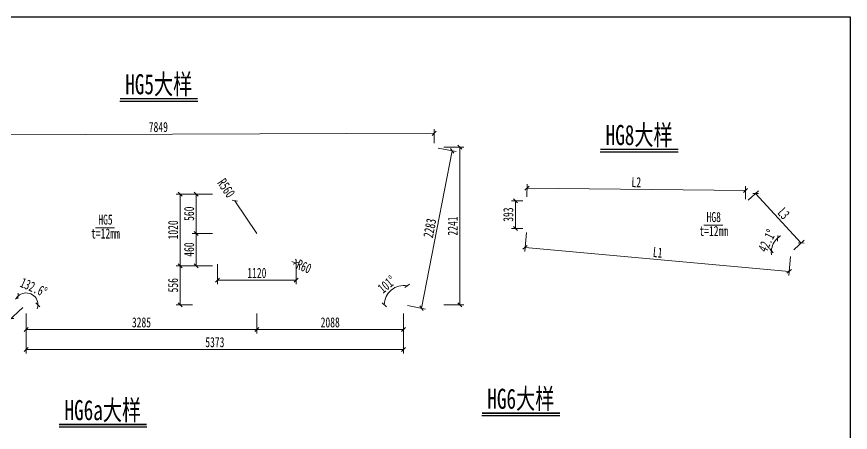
# Model space of a CAD drawing. Header units: millimetres. Extents: x 44597 to 300567, y -113054 to 73044.
# Drawn here: x 288703 to 300567, y -93389 to -87474 of the extents above; entities that cross this region are included whole.
import ezdxf
from ezdxf.enums import TextEntityAlignment as Align

# ---------------------------------------------------------------- set-up
doc = ezdxf.new("R2010")
doc.units = ezdxf.units.MM
doc.layers.get('Defpoints').update_dxf_attribs({"color": 8})
for name, color, linetype, lineweight in [('文字', 7, 'Continuous', 15), ('标注线及字体', 2, 'Continuous', 15), ('细实线', 4, 'Continuous', 15)]:
    doc.layers.add(name, color=color, linetype=linetype, lineweight=lineweight)
doc.styles.add('111', font='', dxfattribs={"width": 0.7})
doc.styles.add('BM_Dim', font='', dxfattribs={"width": 0.85})
doc.styles.get('111').set_extended_font_data('仿宋_GB2312')
doc.styles.get('BM_Dim').set_extended_font_data('仿宋_GB2312')
doc.dimstyles.new('200', dxfattribs={"dimscale": 0, "dimtxt": 2.5, "dimasz": 1, "dimexe": 1, "dimexo": 1, "dimgap": 0.6, "dimtad": 1, "dimdec": 0, "dimdsep": 46, "dimtxsty": '111', "dimblk": 'OBLIQUE', "dimcen": 0, "dimclrd": 4, "dimclre": 4, "dimclrt": 4, "dimadec": 1, "dimazin": 2, "dimtfac": 1, "dimtdec": 0, "dimtix": 1, "dimtmove": 2, "dimatfit": 3, "dimfxl": 4, "dimfxlon": 1, "dimtolj": 1, "dimlwd": -1, "dimlwe": -1, "dimarcsym": 0})

# ---------------------------------------------------------------- blocks, each defined once
blk = doc.blocks.new('_Oblique')
at = {"color": 0, "linetype": 'ByBlock', "lineweight": -2}
blk.add_line((-0.5, -0.5), (0.5, 0.5), dxfattribs=at)
blk = doc.blocks.new('*D3369')
at = {"layer": 'Defpoints', "color": 0, "transparency": 16777216}
for p in [(295963, -90488), (299720, -90830), (299696, -91099)]:
    blk.add_point(p, dxfattribs=at)
at = {"layer": '细实线', "color": 4, "transparency": 16777216}
for p, q in [((295958, -90545), (295934, -90814)), ((295939, -90757), (299696, -91099)), ((299715, -90887), (299691, -91156))]:
    blk.add_line(p, q, dxfattribs=at)
at = {"layer": '细实线', "color": 4, "transparency": 16777216, "xscale": 57.14285714285715, "yscale": 57.14285714285715, "zscale": 57.14285714285715}
for p, rotation in [((295939, -90757), 174.795518557224), ((299696, -91099), 354.7955185572241)]:
    blk.add_blockref('_Oblique', p, dxfattribs=dict(at, rotation=rotation))
at = {"layer": '细实线', "color": 4, "transparency": 16777216, "insert": (297826, -90828), "char_height": 142.9, "attachment_point": 5, "rotation": 354.7955, "style": '111'}
blk.add_mtext('\\A1;L1', dxfattribs=at)
blk = doc.blocks.new('*D3370')
at = {"layer": 'Defpoints', "color": 0, "transparency": 16777216}
for p in [(295963, -90095), (295803, -90488), (295963, -90488)]:
    blk.add_point(p, dxfattribs=at)
at = {"layer": '细实线', "color": 4, "transparency": 16777216}
for p, q in [((295906, -90095), (295745, -90095)), ((295803, -90095), (295803, -90488)), ((295906, -90488), (295745, -90488))]:
    blk.add_line(p, q, dxfattribs=at)
at = {"layer": '细实线', "color": 4, "transparency": 16777216, "xscale": 57.14285714285715, "yscale": 57.14285714285715, "zscale": 57.14285714285715}
for p, rotation in [((295803, -90095), 90), ((295803, -90488), 270)]:
    blk.add_blockref('_Oblique', p, dxfattribs=dict(at, rotation=rotation))
at = {"layer": '细实线', "color": 4, "transparency": 16777216, "insert": (295700, -90291), "char_height": 142.9, "attachment_point": 5, "rotation": 90, "style": '111'}
blk.add_mtext('\\A1;393', dxfattribs=at)
blk = doc.blocks.new('*D3371')
at = {"layer": 'Defpoints', "color": 0, "transparency": 16777216}
for p in [(299074, -89946), (295963, -90095), (299072, -90126)]:
    blk.add_point(p, dxfattribs=at)
at = {"layer": '细实线', "color": 4, "transparency": 16777216}
for p, q in [((295964, -90038), (295966, -89857)), ((295965, -89914), (299074, -89946)), ((299073, -90069), (299075, -89888))]:
    blk.add_line(p, q, dxfattribs=at)
at = {"layer": '细实线', "color": 4, "transparency": 16777216, "xscale": 57.14285714285715, "yscale": 57.14285714285715, "zscale": 57.14285714285715}
for p, rotation in [((295965, -89914), 179.4262908393073), ((299074, -89946), 359.4262908393073)]:
    blk.add_blockref('_Oblique', p, dxfattribs=dict(at, rotation=rotation))
at = {"layer": '细实线', "color": 4, "transparency": 16777216, "insert": (297521, -89829), "char_height": 142.9, "attachment_point": 5, "rotation": 359.4263, "style": '111'}
blk.add_mtext('\\A1;L2', dxfattribs=at)
blk = doc.blocks.new('*D3372')
at = {"layer": 'Defpoints', "color": 0, "transparency": 16777216}
for p in [(299072, -90126), (299867, -90695), (299720, -90830)]:
    blk.add_point(p, dxfattribs=at)
at = {"layer": '细实线', "color": 4, "transparency": 16777216}
for p, q in [((299114, -90087), (299261, -89953)), ((299219, -89991), (299867, -90695)), ((299762, -90791), (299909, -90656))]:
    blk.add_line(p, q, dxfattribs=at)
at = {"layer": '细实线', "color": 4, "transparency": 16777216, "xscale": 57.14285714285715, "yscale": 57.14285714285715, "zscale": 57.14285714285715}
for p, rotation in [((299219, -89991), 132.6489191297598), ((299867, -90695), 312.6489191297598)]:
    blk.add_blockref('_Oblique', p, dxfattribs=dict(at, rotation=rotation))
at = {"layer": '细实线', "color": 4, "transparency": 16777216, "insert": (299618, -90274), "char_height": 142.9, "attachment_point": 5, "rotation": 312.6489, "style": '111'}
blk.add_mtext('\\A1;L3', dxfattribs=at)
blk = doc.blocks.new('*D3373')
at = {"layer": 'Defpoints', "color": 0, "transparency": 16777216}
for p in [(299096, -90152), (295998, -90491), (299488, -90677), (299686, -90827), (299697, -90804)]:
    blk.add_point(p, dxfattribs=at)
at = {"layer": '细实线', "color": 4, "transparency": 16777216}
for start, end in [(132.6489, 174.7955), (120.8374, 132.6489), (174.7955, 186.607)]:
    blk.add_arc((299720, -90830), 278, start, end, dxfattribs=at)
at = {"layer": '细实线', "color": 4, "transparency": 16777216, "xscale": 57.14285714285715, "yscale": 57.14285714285715, "zscale": 57.14285714285715}
for p, rotation in [((299532, -90626), 222.6489191297603), ((299444, -90805), 84.79551855722335)]:
    blk.add_blockref('_Oblique', p, dxfattribs=dict(at, rotation=rotation))
at = {"layer": '细实线', "color": 4, "transparency": 16777216, "insert": (299381, -90662), "char_height": 142.86, "attachment_point": 5, "rotation": 63.7222, "style": '111'}
blk.add_mtext('\\A1;42.1%%d', dxfattribs=at)
blk = doc.blocks.new('*D3438')
at = {"layer": 'Defpoints', "color": 0, "transparency": 16777216}
for p in [(294645, -89332), (294209, -91574), (294464, -91623)]:
    blk.add_point(p, dxfattribs=at)
at = {"layer": '细实线', "color": 4, "transparency": 16777216}
for p, q in [((294900, -89382), (294464, -91623)), ((294701, -89343), (294956, -89393)), ((294265, -91585), (294520, -91634))]:
    blk.add_line(p, q, dxfattribs=at)
at = {"layer": '细实线', "color": 4, "transparency": 16777216, "xscale": 57.14285714285715, "yscale": 57.14285714285715, "zscale": 57.14285714285715}
for p, rotation in [((294900, -89382), 78.99999999999066), ((294464, -91623), 258.9999999999907)]:
    blk.add_blockref('_Oblique', p, dxfattribs=dict(at, rotation=rotation))
at = {"layer": '细实线', "color": 4, "transparency": 16777216, "insert": (294582, -90483), "char_height": 142.9, "attachment_point": 5, "rotation": 79, "style": '111'}
blk.add_mtext('\\A1;2283', dxfattribs=at)
blk = doc.blocks.new('*D3439')
at = {"layer": 'Defpoints', "color": 0, "transparency": 16777216}
for p in [(286795, -89160), (294645, -89332), (286796, -89358)]:
    blk.add_point(p, dxfattribs=at)
at = {"layer": '细实线', "color": 4, "transparency": 16777216}
for p, q in [((294645, -89275), (294644, -89077)), ((286796, -89301), (286795, -89103)), ((294644, -89134), (286795, -89160))]:
    blk.add_line(p, q, dxfattribs=at)
at = {"layer": '细实线', "color": 4, "transparency": 16777216, "xscale": 57.14285714285715, "yscale": 57.14285714285715, "zscale": 57.14285714285715}
for p, rotation in [((286795, -89160), 180.1913197459482), ((294644, -89134), 0.1913197459482309)]:
    blk.add_blockref('_Oblique', p, dxfattribs=dict(at, rotation=rotation))
at = {"layer": '细实线', "color": 4, "transparency": 16777216, "insert": (290719, -89045), "char_height": 142.9, "attachment_point": 5, "rotation": 0.1913, "style": '111'}
blk.add_mtext('\\A1;7849', dxfattribs=at)
blk = doc.blocks.new('*D3440')
at = {"layer": 'Defpoints', "color": 0, "transparency": 16777216}
for p in [(294645, -89332), (294209, -91574), (295009, -91574)]:
    blk.add_point(p, dxfattribs=at)
at = {"layer": '细实线', "color": 4, "transparency": 16777216}
for p, q in [((294780, -89332), (295066, -89332)), ((295009, -89332), (295009, -91574)), ((294780, -91574), (295066, -91574))]:
    blk.add_line(p, q, dxfattribs=at)
at = {"layer": '细实线', "color": 4, "transparency": 16777216, "xscale": 57.14285714285715, "yscale": 57.14285714285715, "zscale": 57.14285714285715}
for p, rotation in [((295009, -89332), 90), ((295009, -91574), 270)]:
    blk.add_blockref('_Oblique', p, dxfattribs=dict(at, rotation=rotation))
at = {"layer": '细实线', "color": 4, "transparency": 16777216, "insert": (294908, -90453), "char_height": 142.9, "attachment_point": 5, "rotation": 90, "style": '111'}
blk.add_mtext('\\A1;2241', dxfattribs=at)
blk = doc.blocks.new('*D3441')
at = {"layer": 'Defpoints', "color": 0, "transparency": 16777216}
for p in [(286796, -89358), (286584, -89554), (288837, -91574)]:
    blk.add_point(p, dxfattribs=at)
at = {"layer": '细实线', "color": 4, "transparency": 16777216}
for p, q in [((286752, -89399), (286542, -89593)), ((288624, -91769), (286584, -89554)), ((288793, -91614), (288582, -91808))]:
    blk.add_line(p, q, dxfattribs=at)
at = {"layer": '细实线', "color": 4, "transparency": 16777216, "xscale": 57.14285714285715, "yscale": 57.14285714285715, "zscale": 57.14285714285715}
for p, rotation in [((286584, -89554), 132.6489191297422), ((288624, -91769), 312.6489191297421)]:
    blk.add_blockref('_Oblique', p, dxfattribs=dict(at, rotation=rotation))
at = {"layer": '细实线', "color": 4, "transparency": 16777216, "insert": (287679, -90592), "char_height": 142.9, "attachment_point": 5, "rotation": 312.6489, "style": '111'}
blk.add_mtext('\\A1;3012', dxfattribs=at)
blk = doc.blocks.new('*D3442')
at = {"layer": 'Defpoints', "color": 0, "transparency": 16777216}
for p in [(292121, -91018), (288837, -91574), (288837, -91927)]:
    blk.add_point(p, dxfattribs=at)
at = {"layer": '细实线', "color": 4, "transparency": 16777216}
for p, q in [((288837, -91699), (288837, -91984)), ((292121, -91699), (292121, -91984)), ((292121, -91927), (288837, -91927))]:
    blk.add_line(p, q, dxfattribs=at)
at = {"layer": '细实线', "color": 4, "transparency": 16777216, "xscale": 57.14285714285715, "yscale": 57.14285714285715, "zscale": 57.14285714285715, "rotation": 180}
blk.add_blockref('_Oblique', (288837, -91927), dxfattribs=at)
at = {"layer": '细实线', "color": 4, "transparency": 16777216, "xscale": 57.14285714285715, "yscale": 57.14285714285715, "zscale": 57.14285714285715}
blk.add_blockref('_Oblique', (292121, -91927), dxfattribs=at)
at = {"layer": '细实线', "color": 4, "transparency": 16777216, "insert": (290479, -91825), "char_height": 142.9, "attachment_point": 5, "style": '111'}
blk.add_mtext('\\A1;3285', dxfattribs=at)
blk = doc.blocks.new('*D3443')
at = {"layer": 'Defpoints', "color": 0, "transparency": 16777216}
for p in [(288837, -91574), (294209, -91574), (294209, -92210)]:
    blk.add_point(p, dxfattribs=at)
at = {"layer": '细实线', "color": 4, "transparency": 16777216}
for p, q in [((288837, -91981), (288837, -92267)), ((294209, -91981), (294209, -92267)), ((288837, -92210), (294209, -92210))]:
    blk.add_line(p, q, dxfattribs=at)
at = {"layer": '细实线', "color": 4, "transparency": 16777216, "xscale": 57.14285714285715, "yscale": 57.14285714285715, "zscale": 57.14285714285715, "rotation": 180}
blk.add_blockref('_Oblique', (288837, -92210), dxfattribs=at)
at = {"layer": '细实线', "color": 4, "transparency": 16777216, "xscale": 57.14285714285715, "yscale": 57.14285714285715, "zscale": 57.14285714285715}
blk.add_blockref('_Oblique', (294209, -92210), dxfattribs=at)
at = {"layer": '细实线', "color": 4, "transparency": 16777216, "insert": (291523, -92107), "char_height": 142.9, "attachment_point": 5, "style": '111'}
blk.add_mtext('\\A1;5373', dxfattribs=at)
blk = doc.blocks.new('*D3444')
at = {"layer": 'Defpoints', "color": 0, "transparency": 16777216}
for p in [(292121, -90558), (294209, -91574), (294209, -91927)]:
    blk.add_point(p, dxfattribs=at)
at = {"layer": '细实线', "color": 4, "transparency": 16777216}
for p, q in [((292121, -91699), (292121, -91984)), ((294209, -91699), (294209, -91984)), ((292121, -91927), (294209, -91927))]:
    blk.add_line(p, q, dxfattribs=at)
at = {"layer": '细实线', "color": 4, "transparency": 16777216, "xscale": 57.14285714285715, "yscale": 57.14285714285715, "zscale": 57.14285714285715, "rotation": 180}
blk.add_blockref('_Oblique', (292121, -91927), dxfattribs=at)
at = {"layer": '细实线', "color": 4, "transparency": 16777216, "xscale": 57.14285714285715, "yscale": 57.14285714285715, "zscale": 57.14285714285715}
blk.add_blockref('_Oblique', (294209, -91927), dxfattribs=at)
at = {"layer": '细实线', "color": 4, "transparency": 16777216, "insert": (293165, -91825), "char_height": 142.9, "attachment_point": 5, "style": '111'}
blk.add_mtext('\\A1;2088', dxfattribs=at)
blk = doc.blocks.new('*D3445')
at = {"layer": 'Defpoints', "color": 0, "transparency": 16777216}
for p in [(294287, -91175), (294040, -91358), (293812, -91574), (294174, -91574), (294216, -91539)]:
    blk.add_point(p, dxfattribs=at)
at = {"layer": '细实线', "color": 4, "transparency": 16777216}
blk.add_arc((294209, -91574), 274, 79, 180, dxfattribs=at)
at = {"layer": '细实线', "color": 4, "transparency": 16777216, "xscale": 57.14285714285715, "yscale": 57.14285714285715, "zscale": 57.14285714285715}
for p, rotation in [((294261, -91305), 348.99999999998), ((293935, -91574), 270)]:
    blk.add_blockref('_Oblique', p, dxfattribs=dict(at, rotation=rotation))
at = {"layer": '细实线', "color": 4, "transparency": 16777216, "insert": (293970, -91284), "char_height": 142.9, "attachment_point": 5, "rotation": 39.5, "style": '111'}
blk.add_mtext('\\A1;101%%d', dxfattribs=at)
blk = doc.blocks.new('*D3446')
at = {"layer": 'Defpoints', "color": 0, "transparency": 16777216}
for p in [(291261, -91018), (291031, -91574), (291261, -91574)]:
    blk.add_point(p, dxfattribs=at)
at = {"layer": '细实线', "color": 4, "transparency": 16777216}
for p, q in [((291204, -91018), (290974, -91018)), ((291031, -91018), (291031, -91574)), ((291204, -91574), (290974, -91574))]:
    blk.add_line(p, q, dxfattribs=at)
at = {"layer": '细实线', "color": 4, "transparency": 16777216, "xscale": 57.14285714285715, "yscale": 57.14285714285715, "zscale": 57.14285714285715}
for p, rotation in [((291031, -91018), 90), ((291031, -91574), 270)]:
    blk.add_blockref('_Oblique', p, dxfattribs=dict(at, rotation=rotation))
at = {"layer": '细实线', "color": 4, "transparency": 16777216, "insert": (290929, -91296), "char_height": 142.9, "attachment_point": 5, "rotation": 90, "style": '111'}
blk.add_mtext('\\A1;556', dxfattribs=at)
blk = doc.blocks.new('*D3447')
at = {"layer": 'Defpoints', "color": 0, "transparency": 16777216}
for p in [(291315, -89998), (291031, -91018), (291261, -91018)]:
    blk.add_point(p, dxfattribs=at)
at = {"layer": '细实线', "color": 4, "transparency": 16777216}
for p, q in [((291258, -89998), (290974, -89998)), ((291031, -89998), (291031, -91018)), ((291204, -91018), (290974, -91018))]:
    blk.add_line(p, q, dxfattribs=at)
at = {"layer": '细实线', "color": 4, "transparency": 16777216, "xscale": 57.14285714285715, "yscale": 57.14285714285715, "zscale": 57.14285714285715}
for p, rotation in [((291031, -89998), 90), ((291031, -91018), 270)]:
    blk.add_blockref('_Oblique', p, dxfattribs=dict(at, rotation=rotation))
at = {"layer": '细实线', "color": 4, "transparency": 16777216, "insert": (290929, -90508), "char_height": 142.9, "attachment_point": 5, "rotation": 90, "style": '111'}
blk.add_mtext('\\A1;1020', dxfattribs=at)
blk = doc.blocks.new('*D3448')
at = {"layer": 'Defpoints', "color": 0, "transparency": 16777216}
for p in [(291259, -90558), (292121, -90558), (291758, -91018)]:
    blk.add_point(p, dxfattribs=at)
at = {"layer": '细实线', "color": 4, "transparency": 16777216}
for p, q in [((291488, -90558), (291202, -90558)), ((291259, -91018), (291259, -90558)), ((291488, -91018), (291202, -91018))]:
    blk.add_line(p, q, dxfattribs=at)
at = {"layer": '细实线', "color": 4, "transparency": 16777216, "xscale": 57.14285714285715, "yscale": 57.14285714285715, "zscale": 57.14285714285715}
for p, rotation in [((291259, -90558), 90), ((291259, -91018), 270)]:
    blk.add_blockref('_Oblique', p, dxfattribs=dict(at, rotation=rotation))
at = {"layer": '细实线', "color": 4, "transparency": 16777216, "insert": (291157, -90788), "char_height": 142.9, "attachment_point": 5, "rotation": 90, "style": '111'}
blk.add_mtext('\\A1;460', dxfattribs=at)
blk = doc.blocks.new('*D3449')
at = {"layer": 'Defpoints', "color": 0, "transparency": 16777216}
for p in [(292121, -89998), (291259, -90558), (292121, -90558)]:
    blk.add_point(p, dxfattribs=at)
at = {"layer": '细实线', "color": 4, "transparency": 16777216}
for p, q in [((291488, -89998), (291202, -89998)), ((291259, -89998), (291259, -90558)), ((291488, -90558), (291202, -90558))]:
    blk.add_line(p, q, dxfattribs=at)
at = {"layer": '细实线', "color": 4, "transparency": 16777216, "xscale": 57.14285714285715, "yscale": 57.14285714285715, "zscale": 57.14285714285715}
for p, rotation in [((291259, -89998), 90), ((291259, -90558), 270)]:
    blk.add_blockref('_Oblique', p, dxfattribs=dict(at, rotation=rotation))
at = {"layer": '细实线', "color": 4, "transparency": 16777216, "insert": (291157, -90278), "char_height": 142.9, "attachment_point": 5, "rotation": 90, "style": '111'}
blk.add_mtext('\\A1;560', dxfattribs=at)
blk = doc.blocks.new('*D3450')
at = {"layer": 'Defpoints', "color": 0, "transparency": 16777216}
for p in [(291807, -90094), (292121, -90558)]:
    blk.add_point(p, dxfattribs=at)
at = {"layer": '细实线', "color": 4, "transparency": 16777216}
for p, q in [((291807, -90094), (292121, -90558)), ((292121, -90558), (291807, -90094))]:
    blk.add_line(p, q, dxfattribs=at)
at = {"layer": '细实线', "color": 4, "transparency": 16777216, "xscale": 57.14285714285715, "yscale": 57.14285714285715, "zscale": 57.14285714285715, "rotation": 124.0953637895292}
blk.add_blockref('_Oblique', (291807, -90094), dxfattribs=at)
at = {"layer": '细实线', "color": 4, "transparency": 16777216, "insert": (291685, -89913), "char_height": 142.9, "attachment_point": 5, "rotation": 304.0954, "style": '111'}
blk.add_mtext('\\A1;R560', dxfattribs=at)
blk = doc.blocks.new('*D3451')
at = {"layer": 'Defpoints', "color": 0, "transparency": 16777216}
for p in [(291561, -90698), (292681, -90698), (292681, -91223)]:
    blk.add_point(p, dxfattribs=at)
at = {"layer": '细实线', "color": 4, "transparency": 16777216}
for p, q in [((291561, -90994), (291561, -91280)), ((292681, -90994), (292681, -91280)), ((291561, -91223), (292681, -91223))]:
    blk.add_line(p, q, dxfattribs=at)
at = {"layer": '细实线', "color": 4, "transparency": 16777216, "xscale": 57.14285714285715, "yscale": 57.14285714285715, "zscale": 57.14285714285715, "rotation": 180}
blk.add_blockref('_Oblique', (291561, -91223), dxfattribs=at)
at = {"layer": '细实线', "color": 4, "transparency": 16777216, "xscale": 57.14285714285715, "yscale": 57.14285714285715, "zscale": 57.14285714285715}
blk.add_blockref('_Oblique', (292681, -91223), dxfattribs=at)
at = {"layer": '细实线', "color": 4, "transparency": 16777216, "insert": (292121, -91121), "char_height": 142.9, "attachment_point": 5, "style": '111'}
blk.add_mtext('\\A1;1120', dxfattribs=at)
blk = doc.blocks.new('*D3452')
at = {"layer": 'Defpoints', "color": 0, "transparency": 16777216}
for p in [(292621, -90958), (292676, -90981)]:
    blk.add_point(p, dxfattribs=at)
at = {"layer": '细实线', "color": 4, "transparency": 16777216}
for p in [(292621, -90958), (292676, -90981)]:
    blk.add_line(p, (292676, -90981), dxfattribs=at)
blk.add_arc((292621, -90958), 60, 326.8738, 33.956, dxfattribs=at)
at = {"layer": '细实线', "color": 4, "transparency": 16777216, "xscale": 57.14285714285715, "yscale": 57.14285714285715, "zscale": 57.14285714285715, "rotation": 157.0822650889511}
blk.add_blockref('_Oblique', (292676, -90981), dxfattribs=at)
at = {"layer": '细实线', "color": 4, "transparency": 16777216, "insert": (292792, -91030), "char_height": 142.9, "attachment_point": 5, "rotation": 337.0823, "style": '111'}
blk.add_mtext('\\A1;R60', dxfattribs=at)
blk = doc.blocks.new('*D3453')
at = {"layer": 'Defpoints', "color": 0, "transparency": 16777216}
for p in [(286834, -89399), (288887, -91413), (288813, -91548), (288872, -91574), (289008, -91574)]:
    blk.add_point(p, dxfattribs=at)
at = {"layer": '细实线', "color": 4, "transparency": 16777216}
for start, end in [(132.6489, 152.1706), (0, 132.6489), (340.4783, 0)]:
    blk.add_arc((288837, -91574), 169, start, end, dxfattribs=at)
at = {"layer": '细实线', "color": 4, "transparency": 16777216, "xscale": 57.14285714285715, "yscale": 57.14285714285715, "zscale": 57.14285714285715}
for p, rotation in [((288722, -91450), 42.64891912974592), ((289005, -91574), 90)]:
    blk.add_blockref('_Oblique', p, dxfattribs=dict(at, rotation=rotation))
at = {"layer": '细实线', "color": 4, "transparency": 16777216, "insert": (288945, -91326), "char_height": 142.86, "attachment_point": 5, "rotation": 336.3245, "style": '111'}
blk.add_mtext('\\A1;132.6%%d', dxfattribs=at)

msp = doc.modelspace()

# ---------------------------------------------------------------- linework, layer by layer
at = {"color": 4}
for p, q in [((290171.6, -88674.7), (291280.9, -88674.7)), ((297007.9, -89397.2), (298117.3, -89397.2)), ((295324.6, -93150.3), (296434, -93150.3)), ((289306.8, -93312.1), (290554.5, -93312.1))]:
    msp.add_line(p, q, dxfattribs=at)
at = {"color": 6, "const_width": 20.6}
for points in [[(290171.6, -88640.4), (291280.9, -88640.4)], [(297007.9, -89362.9), (298117.3, -89362.9)], [(295324.6, -93116), (296434, -93116)], [(289306.8, -93277.8), (290554.5, -93277.8)]]:
    msp.add_lwpolyline(points, dxfattribs=at)
at = {"layer": 'Defpoints'}
msp.add_lwpolyline([(278566.6, -87474.1), (300566.6, -87474.1), (300566.6, -102091.3), (278566.6, -102091.3)], close=True, dxfattribs=at)
at = {"layer": '细实线'}
for p, q in [((289827.1, -90478.3), (290095.8, -90478.3)), ((298483.4, -90442.6), (298752.2, -90442.6))]:
    msp.add_line(p, q, dxfattribs=at)

# ---------------------------------------------------------------- texts
at = {"layer": '文字', "style": 'BM_Dim', "width": 0.7}
for s, p in [('HG8', (298622.9, -90439.5)), ('HG5', (289966.6, -90475.3)), ('t=12mm', (289966.6, -90673.7)), ('t=12mm', (298622.9, -90637.9))]:
    msp.add_text(s, height=142.86, dxfattribs=at).set_placement(p, align=Align.BOTTOM_CENTER)
at = {"layer": '标注线及字体', "style": '111', "width": 0.7}
for s, p in [('HG5大样', (290725.2, -88429.3)), ('HG8大样', (297561.5, -89151.8)), ('HG6大样', (295878.2, -92905)), ('HG6a大样', (289929.6, -93066.8))]:
    msp.add_text(s, height=285.71, dxfattribs=at).set_placement(p, align=Align.MIDDLE)

# ---------------------------------------------------------------- dimensions: what is measured, and where the dimension line sits
at = {"layer": '细实线'}
for p1, p2, distance, picture, middle in [((294644.7, -89332.3), (286796.1, -89358.5), -198.2, '*D3439', (290719.4, -89044.9)), ((294644.7, -89332.3), (294209.1, -91573.6), 259.9, '*D3438', (294581.6, -90483)), ((288836.5, -91573.6), (286796.1, -89358.5), 288.4, '*D3441', (287679.4, -90592.2)), ((295963.2724, -90095.0568), (295963.2724, -90487.616), -160.6829, '*D3370', (295700.3501, -90291.3364))]:
    dim = msp.add_aligned_dim(p1=p1, p2=p2, distance=distance, dimstyle='200', override={"dimscale": 57.142857, "dimblk": 'Oblique'}, dxfattribs=at)
    dim.commit()
    dim.dimension.update_dxf_attribs({"geometry": picture, "text_midpoint": middle})
for base, p1, p2, angle, picture, middle in [((295008.7, -91573.6), (294644.7, -89332.3), (294209.1, -91573.6), 90, '*D3440', (294908, -90453)), ((291030.8, -91017.6), (291315, -89997.6), (291261.1, -91017.6), 90, '*D3447', (290928.6, -90507.6)), ((291259.2, -90557.6), (292121.2, -89997.6), (292121.2, -90557.6), 270, '*D3449', (291156.9, -90277.6)), ((291259.2, -90557.6), (291758, -91017.6), (292121.2, -90557.6), 90, '*D3448', (291156.9, -90787.6)), ((291030.8, -91573.6), (291261.1, -91017.6), (291261.1, -91573.6), 90, '*D3446', (290928.6, -91295.6)), ((288836.5, -91927.2), (292121.2, -91017.6), (288836.5, -91573.6), 180, '*D3442', (290478.8, -91825))]:
    dim = msp.add_linear_dim(base=base, p1=p1, p2=p2, angle=angle, dimstyle='200', override={"dimscale": 57.142857, "dimblk": 'Oblique'}, dxfattribs=at)
    dim.commit()
    dim.dimension.update_dxf_attribs({"geometry": picture, "text_midpoint": middle})
for base, line1, line2, picture, middle in [((288887.1, -91412.9), ((288812.8, -91547.9), (286833.8, -89399.4)), ((289008.3, -91573.6), (288871.5, -91573.6)), '*D3453', (288945.2, -91325.6)), ((299488.3, -90677.4), ((295998.1, -90490.8), (299685.6, -90826.7)), ((299696.7, -90804.1), (299096, -90151.9)), '*D3373', (299381.1, -90662.3)), ((294040, -91358.4), ((293812.2, -91573.6), (294174.1, -91573.6)), ((294215.7, -91539.3), (294286.6, -91174.9)), '*D3445', (293970, -91283.6))]:
    dim = msp.add_angular_dim_2l(base=base, line1=line1, line2=line2, dimstyle='200', override={"dimscale": 57.142857, "dimblk": 'Oblique'}, dxfattribs=at)
    dim.commit()
    dim.dimension.update_dxf_attribs({"geometry": picture, "text_midpoint": middle})
for center, mpoint, picture, middle in [((292121.2, -90557.6), (291807.3, -90093.9), '*D3450', (291685.1, -89913.4)), ((292621.2, -90957.6), (292676.4, -90981), '*D3452', (292792.5, -91030))]:
    dim = msp.add_radius_dim(center=center, mpoint=mpoint, dimstyle='200', override={"dimscale": 57.142857, "dimblk": 'Oblique'}, dxfattribs=at)
    dim.commit()
    dim.dimension.update_dxf_attribs({"geometry": picture, "text_midpoint": middle, "dimtype": 164})
for p1, p2, distance, text, picture, middle in [((295963.3, -90095.1), (299072.3, -90126.2), 180.7, 'L2', '*D3371', (297520.6, -89829.3)), ((299072.3, -90126.2), (299720.4, -90829.8), 199.2, 'L3', '*D3372', (299618, -90273.8)), ((295963.3, -90487.6), (299720.4, -90829.8), -270.2, 'L1', '*D3369', (297826.5, -90827.6))]:
    dim = msp.add_aligned_dim(p1=p1, p2=p2, distance=distance, text=text, dimstyle='200', override={"dimscale": 57.142857, "dimtxsty": '111', "dimblk": 'Oblique'}, dxfattribs=at)
    dim.commit()
    dim.dimension.update_dxf_attribs({"geometry": picture, "text_midpoint": middle})
for base, p1, p2, picture, middle in [((294209.1, -91927.2), (292121.2, -90557.6), (294209.1, -91573.6), '*D3444', (293165.1, -91825)), ((292681.2, -91222.9), (291561.2, -90698.4), (292681.2, -90698.4), '*D3451', (292121.2, -91120.6)), ((294209.1, -92209.7), (288836.5, -91573.6), (294209.1, -91573.6), '*D3443', (291522.8, -92107.5))]:
    dim = msp.add_linear_dim(base=base, p1=p1, p2=p2, dimstyle='200', override={"dimscale": 57.142857, "dimblk": 'Oblique'}, dxfattribs=at)
    dim.commit()
    dim.dimension.update_dxf_attribs({"geometry": picture, "text_midpoint": middle})

doc.saveas('drawing.dxf')
